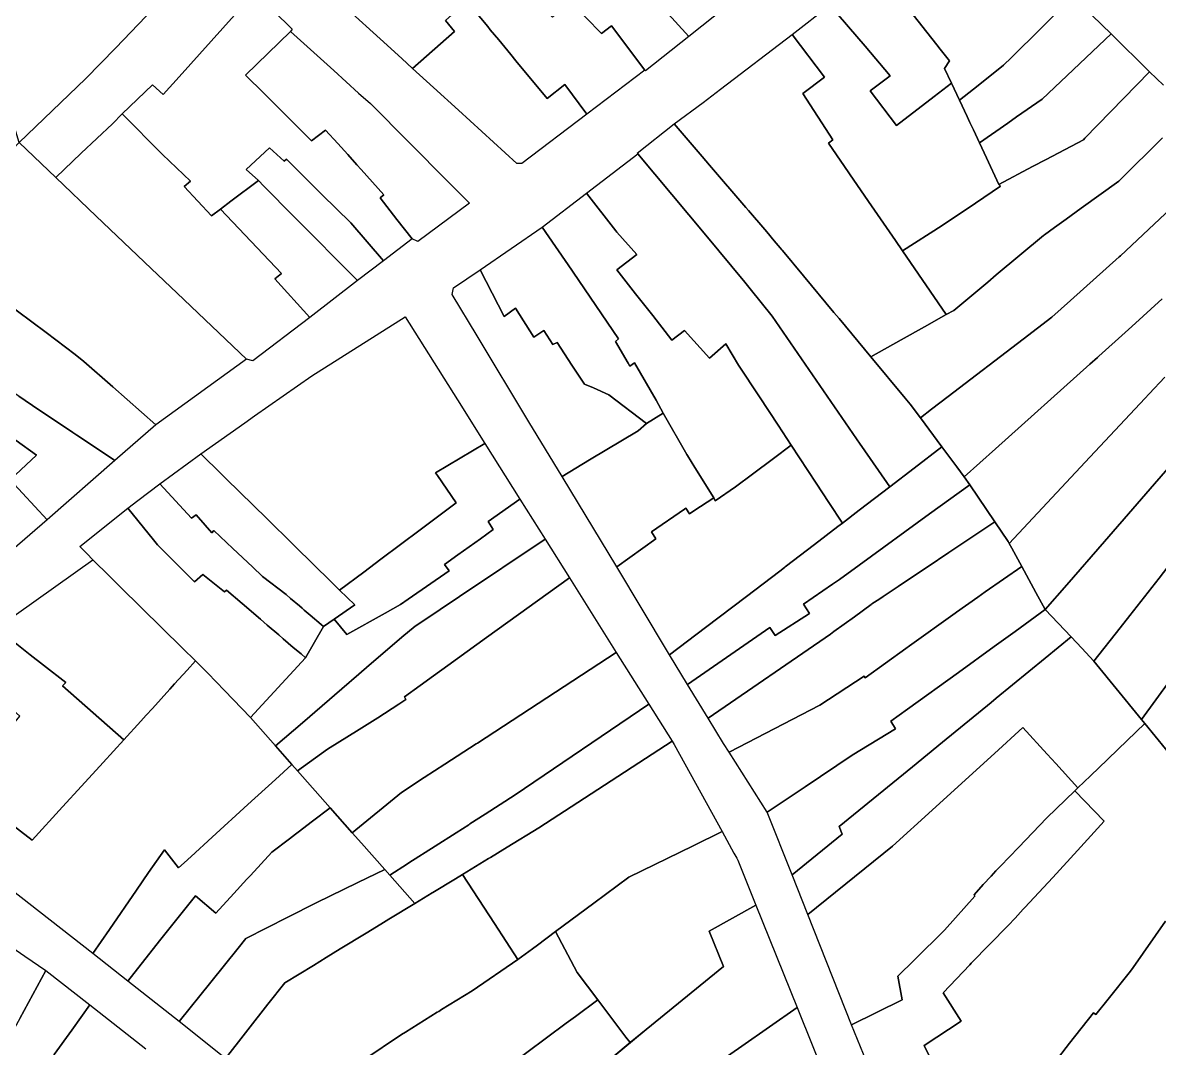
# Model space of a CAD drawing. Header units: metres. Extents: x 3 to 1005126, y 39 to 4383651.
# Drawn here: x 490633.2 to 490746, y 4371349.8 to 4371451.5 of the extents above; entities that cross this region are included whole.
import ezdxf

# ---------------------------------------------------------------- set-up
doc = ezdxf.new("R2010")
doc.units = ezdxf.units.M
doc.header["$MEASUREMENT"] = 0
doc.layers.add('TM_Llucmajor', color=7, linetype='Continuous')

msp = doc.modelspace()

# ---------------------------------------------------------------- linework, layer by layer
at = {"layer": 'TM_Llucmajor', "linetype": 'Continuous', "flags": 128}
for points in [[(490724.22, 4371448.9), (490723.89, 4371449.33), (490721.06, 4371452.94), (490720.51, 4371452.5), (490717.42, 4371456.46), (490720.15, 4371458.58), (490726.14, 4371463.23), (490728.16, 4371463.15), (490737.39, 4371454.11), (490731.2, 4371447.98), (490730.6, 4371447.39), (490730.52, 4371447.32), (490728, 4371445.3), (490726.14, 4371443.83), (490725.34, 4371445.52), (490724.66, 4371446.96), (490725.14, 4371447.73), (490724.22, 4371448.9)], [(490632.87, 4371439.64), (490632.06, 4371442.39), (490629.55, 4371444.75), (490627.29, 4371446.87), (490629.81, 4371449.53), (490631.83, 4371451.66), (490631.6, 4371451.87), (490634.12, 4371454.28), (490635.58, 4371455.69), (490638.4, 4371452.96), (490640.03, 4371454.43), (490643.96, 4371457.98), (490644.35, 4371457.6), (490647.89, 4371461.5), (490651.21, 4371458.48), (490647.69, 4371454.5), (490642.46, 4371449.04), (490639.47, 4371445.94), (490632.87, 4371439.64)], [(490683.26, 4371454.58), (490681.58, 4371456.27), (490680.97, 4371456.88), (490681.38, 4371457.23), (490682.79, 4371458.48), (490683.6, 4371459.2), (490683.97, 4371459.52), (490684.04, 4371459.58), (490686.04, 4371461.34), (490688.46, 4371458.6), (490690.83, 4371455.92), (490692.82, 4371457.29), (490699.28, 4371450.15), (490695, 4371446.73), (490694.93, 4371446.82), (490691.61, 4371451.2), (490690.63, 4371450.43), (490687.51, 4371453.63), (490685.77, 4371452.06), (490684.44, 4371453.4), (490683.26, 4371454.58)], [(490651.21, 4371458.48), (490651.62, 4371458.94), (490656.26, 4371454.53), (490648.73, 4371446.15), (490647.15, 4371444.39), (490646.1, 4371445.34), (490643.1, 4371442.49), (490642.12, 4371441.5), (490639.03, 4371438.57), (490636.5, 4371436.18), (490632.87, 4371439.64), (490639.47, 4371445.94), (490642.46, 4371449.04), (490647.69, 4371454.5), (490651.21, 4371458.48)], [(490679.6, 4371450.82), (490679.35, 4371451.13), (490677.29, 4371453.63), (490678.05, 4371454.31), (490678.24, 4371454.48), (490678.88, 4371455.04), (490678.94, 4371455.1), (490680.97, 4371456.88), (490681.58, 4371456.27), (490683.26, 4371454.58), (490684.44, 4371453.4), (490685.77, 4371452.06), (490687.51, 4371453.63), (490690.63, 4371450.43), (490691.61, 4371451.2), (490694.93, 4371446.82), (490689.18, 4371442.45), (490687.01, 4371445.4), (490685.25, 4371443.99), (490682.15, 4371447.75), (490681.65, 4371448.35), (490680.44, 4371449.81), (490679.6, 4371450.82)], [(490719.9, 4371441.32), (490717.27, 4371444.75), (490719.26, 4371446.24), (490716.77, 4371449.18), (490713.29, 4371453.26), (490717.42, 4371456.46), (490720.51, 4371452.5), (490721.06, 4371452.94), (490723.89, 4371449.33), (490724.22, 4371448.9), (490725.14, 4371447.73), (490724.66, 4371446.96), (490725.34, 4371445.52), (490723.64, 4371444.2), (490719.9, 4371441.32)], [(490652.83, 4371433.02), (490651.95, 4371432.36), (490649.24, 4371435.27), (490649.87, 4371435.81), (490647.09, 4371438.44), (490643.1, 4371442.49), (490646.1, 4371445.34), (490647.15, 4371444.39), (490648.73, 4371446.15), (490656.26, 4371454.53), (490659.96, 4371450.87), (490659.8, 4371450.65), (490655.33, 4371446.32), (490657.17, 4371444.48), (490659.41, 4371442.25), (490661.86, 4371439.81), (490663.27, 4371440.87), (490664.47, 4371439.54), (490665.47, 4371438.43), (490666.38, 4371437.42), (490666.79, 4371436.96), (490669.06, 4371434.45), (490668.69, 4371434.14), (490670.35, 4371432.01), (490671.85, 4371430.09), (490669, 4371427.9), (490665.76, 4371431.68), (490662.9, 4371434.49), (490659.88, 4371437.49), (490659.4, 4371437.97), (490659.15, 4371437.77), (490657.71, 4371439.1), (490655.4, 4371436.95), (490656.61, 4371435.86), (490653.88, 4371433.81), (490652.83, 4371433.02)], [(490727.16, 4371441.63), (490726.89, 4371442.23), (490726.14, 4371443.83), (490728, 4371445.3), (490730.52, 4371447.32), (490730.6, 4371447.39), (490731.2, 4371447.98), (490737.39, 4371454.11), (490741.18, 4371450.4), (490736.19, 4371445.69), (490734.34, 4371443.94), (490731.81, 4371442.18), (490730.93, 4371441.56), (490728.12, 4371439.59), (490727.52, 4371440.89), (490727.39, 4371441.16), (490727.16, 4371441.63)], [(490673.98, 4371445.08), (490671.88, 4371446.99), (490676.06, 4371450.66), (490675.15, 4371451.75), (490677.29, 4371453.63), (490679.35, 4371451.13), (490679.6, 4371450.82), (490680.44, 4371449.81), (490681.65, 4371448.35), (490682.15, 4371447.75), (490685.25, 4371443.99), (490687.01, 4371445.4), (490689.18, 4371442.45), (490682.74, 4371437.55), (490682.23, 4371437.56), (490676.45, 4371442.83), (490673.98, 4371445.08)], [(490716.33, 4371434.93), (490715.66, 4371435.9), (490714.73, 4371437.26), (490713.15, 4371439.57), (490713.58, 4371439.91), (490710.59, 4371444.48), (490712.74, 4371446.12), (490709.54, 4371450.35), (490713.29, 4371453.26), (490716.77, 4371449.18), (490719.26, 4371446.24), (490717.27, 4371444.75), (490719.9, 4371441.32), (490723.64, 4371444.2), (490725.34, 4371445.52), (490726.14, 4371443.83), (490726.89, 4371442.23), (490727.16, 4371441.63), (490727.39, 4371441.16), (490727.52, 4371440.89), (490728.12, 4371439.59), (490728.82, 4371438.1), (490730.05, 4371435.48), (490730.2, 4371435.29), (490726.9, 4371433.07), (490725.06, 4371431.83), (490724.41, 4371431.39), (490720.49, 4371428.88), (490719.78, 4371429.91), (490717.12, 4371433.77), (490716.33, 4371434.93)], [(490657.17, 4371444.48), (490655.33, 4371446.32), (490659.8, 4371450.65), (490664.07, 4371446.78), (490666.54, 4371444.54), (490667.71, 4371443.49), (490675.4, 4371435.77), (490677.55, 4371433.62), (490672.41, 4371429.82), (490671.85, 4371430.09), (490670.35, 4371432.01), (490668.69, 4371434.14), (490669.06, 4371434.45), (490666.79, 4371436.96), (490666.38, 4371437.42), (490665.47, 4371438.43), (490664.47, 4371439.54), (490663.27, 4371440.87), (490661.86, 4371439.81), (490659.41, 4371442.25), (490657.17, 4371444.48)], [(490700.62, 4371438.25), (490697.84, 4371441.5), (490700.71, 4371443.59), (490702.45, 4371444.92), (490709.54, 4371450.35), (490712.74, 4371446.12), (490710.59, 4371444.48), (490713.58, 4371439.91), (490713.15, 4371439.57), (490714.73, 4371437.26), (490715.66, 4371435.9), (490716.33, 4371434.93), (490717.12, 4371433.77), (490719.78, 4371429.91), (490720.49, 4371428.88), (490724.83, 4371422.57), (490722.67, 4371421.36), (490720.34, 4371420.05), (490717.36, 4371418.37), (490714.21, 4371422.17), (490713.68, 4371422.79), (490710.66, 4371426.42), (490708.59, 4371428.92), (490708.53, 4371428.99), (490708.35, 4371429.2), (490707.76, 4371429.9), (490707.03, 4371430.76), (490706.83, 4371431), (490705.2, 4371432.89), (490704.95, 4371433.19), (490701.35, 4371437.39), (490700.62, 4371438.25)], [(490728.82, 4371438.1), (490728.12, 4371439.59), (490730.93, 4371441.56), (490731.81, 4371442.18), (490734.34, 4371443.94), (490736.19, 4371445.69), (490741.18, 4371450.4), (490745, 4371446.66), (490738.57, 4371440.05), (490738.44, 4371439.91), (490734.73, 4371437.95), (490733.38, 4371437.24), (490730.05, 4371435.48), (490728.82, 4371438.1)], [(490652.83, 4371433.02), (490658.88, 4371426.64), (490658.24, 4371426.11), (490661.69, 4371422.29), (490656.06, 4371417.97), (490655.41, 4371418.15), (490648.55, 4371424.69), (490645.98, 4371427.14), (490640.53, 4371432.34), (490636.5, 4371436.18), (490639.03, 4371438.57), (490642.12, 4371441.5), (490643.1, 4371442.49), (490647.09, 4371438.44), (490649.87, 4371435.81), (490649.24, 4371435.27), (490651.95, 4371432.36), (490652.83, 4371433.02)], [(490694.23, 4371438.51), (490694.17, 4371438.58), (490697.84, 4371441.5), (490700.62, 4371438.25), (490701.35, 4371437.39), (490704.95, 4371433.19), (490705.2, 4371432.89), (490706.83, 4371431), (490707.03, 4371430.76), (490707.76, 4371429.9), (490708.35, 4371429.2), (490708.53, 4371428.99), (490708.59, 4371428.92), (490710.66, 4371426.42), (490713.68, 4371422.79), (490714.21, 4371422.17), (490717.36, 4371418.37), (490720.75, 4371414.29), (490721.24, 4371413.7), (490722.26, 4371412.34), (490724.4, 4371409.45), (490721.66, 4371407.35), (490719.23, 4371405.49), (490716.47, 4371409.49), (490716.3, 4371409.73), (490707.56, 4371422.4), (490707.16, 4371422.9), (490706.86, 4371423.26), (490704.98, 4371425.63), (490704.86, 4371425.79), (490700.97, 4371430.43), (490694.23, 4371438.51)], [(490631.08, 4371424.15), (490623.54, 4371429.86), (490627.03, 4371433.52), (490632.87, 4371439.64), (490636.5, 4371436.18), (490640.53, 4371432.34), (490645.98, 4371427.14), (490648.55, 4371424.69), (490655.41, 4371418.15), (490646.44, 4371411.64), (490642.16, 4371415.41), (490639.3, 4371417.93), (490638.42, 4371418.6), (490635.54, 4371420.78), (490632.72, 4371422.91), (490631.08, 4371424.15)], [(490657.71, 4371439.1), (490659.15, 4371437.77), (490659.4, 4371437.97), (490659.88, 4371437.49), (490662.9, 4371434.49), (490665.76, 4371431.68), (490669, 4371427.9), (490666.43, 4371425.94), (490660.13, 4371432.3), (490657.13, 4371435.32), (490656.61, 4371435.86), (490655.4, 4371436.95), (490657.71, 4371439.1)], [(490697.28, 4371420.46), (490695.71, 4371422.47), (490694.01, 4371424.63), (490692.15, 4371427), (490694.14, 4371428.53), (490692.16, 4371430.75), (490692.06, 4371430.88), (490689.14, 4371434.6), (490694.23, 4371438.51), (490700.97, 4371430.43), (490704.86, 4371425.79), (490704.98, 4371425.63), (490706.86, 4371423.26), (490707.16, 4371422.9), (490707.56, 4371422.4), (490716.3, 4371409.73), (490716.47, 4371409.49), (490719.23, 4371405.49), (490716.19, 4371403.16), (490714.52, 4371401.88), (490713.17, 4371403.94), (490711.91, 4371405.85), (490709.44, 4371409.63), (490708.14, 4371411.61), (490706.3, 4371414.4), (490704.22, 4371417.57), (490702.95, 4371419.67), (490701.33, 4371418.24), (490698.85, 4371420.98), (490697.61, 4371420.04), (490697.28, 4371420.46)], [(490656.61, 4371435.86), (490657.13, 4371435.32), (490660.13, 4371432.3), (490666.43, 4371425.94), (490661.69, 4371422.29), (490658.24, 4371426.11), (490658.88, 4371426.64), (490652.83, 4371433.02), (490653.88, 4371433.81), (490656.61, 4371435.86)], [(490687.82, 4371426.76), (490687.68, 4371426.96), (490684.75, 4371431.23), (490689.14, 4371434.6), (490692.06, 4371430.88), (490692.16, 4371430.75), (490694.14, 4371428.53), (490692.15, 4371427), (490694.01, 4371424.63), (490695.71, 4371422.47), (490697.28, 4371420.46), (490697.61, 4371420.04), (490698.85, 4371420.98), (490701.33, 4371418.24), (490702.95, 4371419.67), (490704.22, 4371417.57), (490706.3, 4371414.4), (490708.14, 4371411.61), (490709.44, 4371409.63), (490707.68, 4371408.31), (490705.6, 4371406.75), (490703.92, 4371405.49), (490701.9, 4371404.09), (490701.78, 4371404.4), (490699.9, 4371407.42), (490699.16, 4371408.61), (490699.11, 4371408.69), (490696.76, 4371412.8), (490696.04, 4371414.08), (490693.91, 4371417.79), (490693.46, 4371417.44), (490693.28, 4371417.74), (490692.02, 4371419.91), (490692.32, 4371420.18), (490687.82, 4371426.76)], [(490680.99, 4371422.37), (490678.59, 4371427), (490684.75, 4371431.23), (490687.68, 4371426.96), (490687.82, 4371426.76), (490692.32, 4371420.18), (490692.02, 4371419.91), (490693.28, 4371417.74), (490693.46, 4371417.44), (490693.91, 4371417.79), (490696.04, 4371414.08), (490696.76, 4371412.8), (490695.09, 4371411.77), (490691.35, 4371414.6), (490689.83, 4371415.31), (490688.95, 4371415.67), (490687.7, 4371417.56), (490686.22, 4371419.79), (490685.8, 4371419.59), (490684.9, 4371421), (490683.93, 4371420.34), (490682.12, 4371423.21), (490680.99, 4371422.37)], [(490621.19, 4371422.25), (490618.21, 4371424.25), (490622.8, 4371429.08), (490623.54, 4371429.86), (490631.08, 4371424.15), (490632.72, 4371422.91), (490635.54, 4371420.78), (490638.42, 4371418.6), (490639.3, 4371417.93), (490642.16, 4371415.41), (490646.44, 4371411.64), (490642.37, 4371408.09), (490639.85, 4371409.78), (490638.59, 4371410.62), (490638.21, 4371410.87), (490636.49, 4371412.02), (490634.82, 4371413.14), (490632.83, 4371414.47), (490631.69, 4371415.25), (490628.8, 4371417.16), (490626.19, 4371418.91), (490625.51, 4371419.36), (490623.38, 4371420.79), (490621.19, 4371422.25)], [(490678.3, 4371420.46), (490675.83, 4371424.55), (490675.97, 4371425.21), (490678.59, 4371427), (490680.99, 4371422.37), (490682.12, 4371423.21), (490683.93, 4371420.34), (490684.9, 4371421), (490685.8, 4371419.59), (490686.22, 4371419.79), (490687.7, 4371417.56), (490688.95, 4371415.67), (490689.83, 4371415.31), (490691.35, 4371414.6), (490695.09, 4371411.77), (490694.28, 4371411.04), (490689.45, 4371408.15), (490686.72, 4371406.52), (490683.43, 4371411.95), (490678.3, 4371420.46)], [(490616.21, 4371415.4), (490613.08, 4371418.57), (490616.29, 4371422.14), (490619.59, 4371419.15), (490621.54, 4371417.78), (490623.63, 4371416.32), (490623.96, 4371416.09), (490627.48, 4371413.62), (490629.54, 4371412.18), (490630.56, 4371411.46), (490632.57, 4371410.07), (490634.59, 4371408.64), (490633.58, 4371407.68), (490632, 4371406.18), (490635.64, 4371402.21), (490632.22, 4371399.23), (490628.57, 4371402.93), (490623.89, 4371407.64), (490622.73, 4371408.81), (490619.97, 4371411.6), (490617.54, 4371414.05), (490616.21, 4371415.4)], [(490653.38, 4371406.33), (490652.96, 4371406.73), (490650.89, 4371408.77), (490655.26, 4371411.84), (490656.23, 4371412.52), (490661.89, 4371416.5), (490671.17, 4371422.34), (490676.34, 4371414.13), (490679.06, 4371409.8), (490674.18, 4371406.89), (490674.37, 4371406.61), (490676.21, 4371403.9), (490673.96, 4371402.22), (490672.64, 4371401.23), (490668.75, 4371398.32), (490667.05, 4371397.04), (490664.66, 4371395.25), (490663.6, 4371396.29), (490662.28, 4371397.58), (490660.03, 4371399.79), (490657.47, 4371402.31), (490653.38, 4371406.33)], [(490692.14, 4371397.54), (490686.72, 4371406.52), (490689.45, 4371408.15), (490694.28, 4371411.04), (490695.09, 4371411.77), (490696.76, 4371412.8), (490699.11, 4371408.69), (490699.16, 4371408.61), (490699.9, 4371407.42), (490701.78, 4371404.4), (490699.78, 4371403.1), (490699.35, 4371402.82), (490699, 4371403.36), (490698.85, 4371403.26), (490695.6, 4371401.04), (490696.02, 4371400.34), (490692.14, 4371397.54)], [(490665.37, 4371390.83), (490664.13, 4371392.37), (490666.16, 4371393.77), (490664.66, 4371395.25), (490667.05, 4371397.04), (490668.75, 4371398.32), (490672.64, 4371401.23), (490673.96, 4371402.22), (490676.21, 4371403.9), (490674.37, 4371406.61), (490674.18, 4371406.89), (490679.06, 4371409.8), (490682.54, 4371404.26), (490679.4, 4371402.06), (490679.88, 4371401.24), (490678.62, 4371400.34), (490676.38, 4371398.73), (490675.06, 4371397.79), (490675.51, 4371397.17), (490671.46, 4371394.35), (490670.69, 4371393.81), (490669.19, 4371392.97), (490665.37, 4371390.83)], [(490697.39, 4371388.84), (490697.18, 4371389.16), (490692.14, 4371397.54), (490696.02, 4371400.34), (490695.6, 4371401.04), (490698.85, 4371403.26), (490699, 4371403.36), (490699.35, 4371402.82), (490699.78, 4371403.1), (490701.78, 4371404.4), (490701.9, 4371404.09), (490703.92, 4371405.49), (490705.6, 4371406.75), (490707.68, 4371408.31), (490709.44, 4371409.63), (490711.91, 4371405.85), (490713.17, 4371403.94), (490714.52, 4371401.88), (490714.08, 4371401.54), (490711.77, 4371399.78), (490708.85, 4371397.54), (490708.78, 4371397.49), (490708.32, 4371397.14), (490705.01, 4371394.62), (490700.96, 4371391.55), (490697.39, 4371388.84)], [(490699.17, 4371385.9), (490697.39, 4371388.84), (490700.96, 4371391.55), (490705.01, 4371394.62), (490708.32, 4371397.14), (490708.78, 4371397.49), (490708.85, 4371397.54), (490711.77, 4371399.78), (490714.08, 4371401.54), (490714.52, 4371401.88), (490716.19, 4371403.16), (490719.23, 4371405.49), (490721.66, 4371407.35), (490724.4, 4371409.45), (490725.88, 4371407.46), (490726.61, 4371406.48), (490727.15, 4371405.69), (490723.18, 4371402.81), (490716.18, 4371397.73), (490714.23, 4371396.31), (490713.53, 4371395.83), (490710.66, 4371393.84), (490711.25, 4371392.91), (490707.85, 4371390.74), (490707.34, 4371391.54), (490699.17, 4371385.9)], [(490659.36, 4371394.8), (490657, 4371396.61), (490656.01, 4371397.54), (490654.06, 4371399.38), (490652.18, 4371401.15), (490651.97, 4371400.94), (490651.32, 4371401.69), (490650.42, 4371402.72), (490649.98, 4371402.38), (490646.84, 4371405.78), (490650.89, 4371408.77), (490652.96, 4371406.73), (490653.38, 4371406.33), (490657.47, 4371402.31), (490660.03, 4371399.79), (490662.28, 4371397.58), (490663.6, 4371396.29), (490664.66, 4371395.25), (490666.16, 4371393.77), (490664.13, 4371392.37), (490663.05, 4371391.63), (490662.83, 4371391.82), (490661.75, 4371392.75), (490661.16, 4371393.25), (490660.94, 4371393.45), (490660.68, 4371393.67), (490659.79, 4371394.43), (490659.36, 4371394.8)], [(490656.8, 4371392.36), (490654.98, 4371393.91), (490653.43, 4371395.23), (490653.24, 4371395.06), (490651.08, 4371396.78), (490650.26, 4371396.06), (490646.59, 4371399.75), (490646.19, 4371400.24), (490643.65, 4371403.36), (490644.63, 4371404.14), (490646.84, 4371405.78), (490649.98, 4371402.38), (490650.42, 4371402.72), (490651.32, 4371401.69), (490651.97, 4371400.94), (490652.18, 4371401.15), (490654.06, 4371399.38), (490656.01, 4371397.54), (490657, 4371396.61), (490659.36, 4371394.8), (490659.79, 4371394.43), (490660.68, 4371393.67), (490660.94, 4371393.45), (490661.16, 4371393.25), (490661.75, 4371392.75), (490662.83, 4371391.82), (490663.05, 4371391.63), (490661.29, 4371388.53), (490660.84, 4371388.91), (490660.06, 4371389.57), (490659.06, 4371390.43), (490658.62, 4371390.8), (490657.49, 4371391.77), (490656.8, 4371392.36)], [(490701.22, 4371382.56), (490699.17, 4371385.9), (490707.34, 4371391.54), (490707.85, 4371390.74), (490711.25, 4371392.91), (490710.66, 4371393.84), (490713.53, 4371395.83), (490714.23, 4371396.31), (490716.18, 4371397.73), (490723.18, 4371402.81), (490727.15, 4371405.69), (490729.63, 4371402.03), (490725.58, 4371399.32), (490725.08, 4371398.98), (490722.92, 4371397.53), (490720.3, 4371395.77), (490720.07, 4371395.62), (490718.56, 4371394.61), (490718.23, 4371394.39), (490717.46, 4371393.87), (490717.39, 4371393.82), (490715.73, 4371392.61), (490713.68, 4371391.13), (490713.34, 4371390.88), (490701.22, 4371382.56)], [(490640.17, 4371398.25), (490639.58, 4371398.86), (490638.9, 4371399.57), (490643.65, 4371403.36), (490646.19, 4371400.24), (490646.59, 4371399.75), (490650.26, 4371396.06), (490651.08, 4371396.78), (490653.24, 4371395.06), (490653.43, 4371395.23), (490654.98, 4371393.91), (490656.8, 4371392.36), (490657.49, 4371391.77), (490658.62, 4371390.8), (490659.06, 4371390.43), (490660.06, 4371389.57), (490660.84, 4371388.91), (490661.29, 4371388.53), (490655.81, 4371382.61), (490653.24, 4371385.29), (490651.6, 4371387.01), (490651.4, 4371387.22), (490650.37, 4371388.22), (490649.07, 4371389.5), (490645.01, 4371393.5), (490642.89, 4371395.57), (490642.2, 4371396.25), (490641.83, 4371396.62), (490640.17, 4371398.25)], [(490658.3, 4371379.79), (490655.81, 4371382.61), (490661.29, 4371388.53), (490663.05, 4371391.63), (490664.13, 4371392.37), (490665.37, 4371390.83), (490669.19, 4371392.97), (490670.69, 4371393.81), (490671.46, 4371394.35), (490675.51, 4371397.17), (490675.06, 4371397.79), (490676.38, 4371398.73), (490678.62, 4371400.34), (490679.88, 4371401.24), (490679.4, 4371402.06), (490682.54, 4371404.26), (490685.04, 4371400.29), (490676.54, 4371394.61), (490672.71, 4371392.05), (490672.14, 4371391.67), (490670.84, 4371390.58), (490670.11, 4371389.95), (490667.58, 4371387.79), (490666.57, 4371386.92), (490664.88, 4371385.47), (490660.97, 4371382.1), (490658.3, 4371379.79)], [(490703.29, 4371379.19), (490702.75, 4371380.03), (490701.22, 4371382.56), (490713.34, 4371390.88), (490713.68, 4371391.13), (490715.73, 4371392.61), (490717.39, 4371393.82), (490717.46, 4371393.87), (490718.23, 4371394.39), (490718.56, 4371394.61), (490720.07, 4371395.62), (490720.3, 4371395.77), (490722.92, 4371397.53), (490725.08, 4371398.98), (490725.58, 4371399.32), (490729.63, 4371402.03), (490730.98, 4371400.05), (490731.08, 4371399.87), (490731.33, 4371399.41), (490732.31, 4371397.6), (490728.69, 4371395.07), (490727.97, 4371394.56), (490725.84, 4371393.07), (490725.7, 4371392.97), (490721.17, 4371389.71), (490720.83, 4371389.47), (490716.77, 4371386.56), (490716.69, 4371386.7), (490712.3, 4371383.84), (490703.29, 4371379.19)], [(490659.93, 4371377.94), (490658.3, 4371379.79), (490660.97, 4371382.1), (490664.88, 4371385.47), (490666.57, 4371386.92), (490667.58, 4371387.79), (490670.11, 4371389.95), (490670.84, 4371390.58), (490672.14, 4371391.67), (490672.71, 4371392.05), (490676.54, 4371394.61), (490685.04, 4371400.29), (490687.46, 4371396.45), (490679.24, 4371390.53), (490675.4, 4371387.77), (490673.98, 4371386.75), (490672.64, 4371385.78), (490671.09, 4371384.67), (490671.24, 4371384.41), (490670.54, 4371383.95), (490668.46, 4371382.59), (490666.6, 4371381.43), (490663.47, 4371379.48), (490660.47, 4371377.33), (490659.93, 4371377.94)], [(490637.16, 4371385.74), (490637.49, 4371386.07), (490635.29, 4371387.81), (490633.98, 4371388.82), (490630.63, 4371391.46), (490640.17, 4371398.25), (490641.83, 4371396.62), (490642.2, 4371396.25), (490642.89, 4371395.57), (490645.01, 4371393.5), (490649.07, 4371389.5), (490650.37, 4371388.22), (490649.53, 4371387.3), (490648.29, 4371385.94), (490647.81, 4371385.41), (490646.09, 4371383.52), (490645.48, 4371382.86), (490644.93, 4371382.25), (490643.26, 4371380.41), (490637.16, 4371385.74)], [(490707.07, 4371373.23), (490703.29, 4371379.19), (490712.3, 4371383.84), (490716.69, 4371386.7), (490716.77, 4371386.56), (490720.83, 4371389.47), (490721.17, 4371389.71), (490725.7, 4371392.97), (490725.84, 4371393.07), (490727.97, 4371394.56), (490728.69, 4371395.07), (490732.31, 4371397.6), (490733.72, 4371395.01), (490734.65, 4371393.33), (490731.65, 4371391.15), (490729.59, 4371389.66), (490726.04, 4371387.09), (490720.98, 4371383.43), (490719.34, 4371382.24), (490719.8, 4371381.48), (490715.48, 4371378.87), (490710.84, 4371375.75), (490707.07, 4371373.23)], [(490663.72, 4371373.66), (490660.47, 4371377.33), (490663.47, 4371379.48), (490666.6, 4371381.43), (490668.46, 4371382.59), (490670.54, 4371383.95), (490671.24, 4371384.41), (490671.09, 4371384.67), (490672.64, 4371385.78), (490673.98, 4371386.75), (490675.4, 4371387.77), (490679.24, 4371390.53), (490687.46, 4371396.45), (490692.1, 4371389.06), (490678.32, 4371380.08), (490678.21, 4371380), (490675.11, 4371377.99), (490673.05, 4371376.65), (490670.79, 4371375.18), (490665.91, 4371371.18), (490663.72, 4371373.66)], [(490709.54, 4371367), (490707.07, 4371373.23), (490710.84, 4371375.75), (490715.48, 4371378.87), (490719.8, 4371381.48), (490719.34, 4371382.24), (490720.98, 4371383.43), (490726.04, 4371387.09), (490729.59, 4371389.66), (490731.65, 4371391.15), (490734.65, 4371393.33), (490737.21, 4371390.6), (490734.65, 4371388.5), (490729.79, 4371384.52), (490729.27, 4371384.1), (490724.44, 4371380.16), (490721.47, 4371377.73), (490714.2, 4371371.79), (490714.5, 4371371.05), (490709.54, 4371367)], [(490643.26, 4371380.41), (490641.2, 4371378.16), (490639.05, 4371375.8), (490637.18, 4371373.75), (490634.18, 4371370.46), (490631.84, 4371372.24), (490630.87, 4371372.97), (490630.07, 4371371.94), (490629.67, 4371371.42), (490627.74, 4371368.9), (490622.68, 4371371.96), (490622.01, 4371374.03), (490624.21, 4371379.34), (490628.3, 4371377.23), (490632.93, 4371382.74), (490627.58, 4371387.49), (490630.63, 4371391.46), (490633.98, 4371388.82), (490635.29, 4371387.81), (490637.49, 4371386.07), (490637.16, 4371385.74), (490643.26, 4371380.41)], [(490737.21, 4371390.6), (490738.27, 4371389.48), (490739.47, 4371388.2), (490744.2, 4371382.41), (490744.53, 4371382.01), (490741.88, 4371379.47), (490740.81, 4371378.44), (490739.12, 4371376.82), (490737.88, 4371375.63), (490735.68, 4371378.05), (490734.85, 4371378.96), (490732.42, 4371381.63), (490729.6, 4371379.05), (490724.2, 4371374.13), (490723.43, 4371373.43), (490719.51, 4371369.86), (490711.1, 4371363.06), (490709.54, 4371367), (490714.5, 4371371.05), (490714.2, 4371371.79), (490721.47, 4371377.73), (490724.44, 4371380.16), (490729.27, 4371384.1), (490729.79, 4371384.52), (490734.65, 4371388.5), (490737.21, 4371390.6)], [(490666.84, 4371370.14), (490665.91, 4371371.18), (490670.79, 4371375.18), (490673.05, 4371376.65), (490675.11, 4371377.99), (490678.21, 4371380), (490678.32, 4371380.08), (490692.1, 4371389.06), (490695.34, 4371383.92), (490682.06, 4371374.93), (490679.11, 4371373.03), (490677.59, 4371372.06), (490677.46, 4371371.98), (490676.21, 4371371.17), (490674.14, 4371369.85), (490671.53, 4371368.19), (490671.39, 4371368.09), (490669.64, 4371366.97), (490669.15, 4371367.53), (490666.84, 4371370.14)], [(490672.12, 4371364.16), (490669.64, 4371366.97), (490671.39, 4371368.09), (490671.53, 4371368.19), (490674.14, 4371369.85), (490676.21, 4371371.17), (490677.46, 4371371.98), (490677.59, 4371372.06), (490679.11, 4371373.03), (490682.06, 4371374.93), (490695.34, 4371383.92), (490697.65, 4371380.26), (490688.96, 4371374.61), (490684.42, 4371371.67), (490681.28, 4371369.75), (490679.62, 4371368.74), (490679.43, 4371368.63), (490676.85, 4371367.05), (490676.15, 4371366.62), (490673.91, 4371365.26), (490673.84, 4371365.22), (490672.12, 4371364.16)], [(490715.44, 4371352.12), (490711.1, 4371363.06), (490719.51, 4371369.86), (490723.43, 4371373.43), (490724.2, 4371374.13), (490729.6, 4371379.05), (490732.42, 4371381.63), (490734.85, 4371378.96), (490735.68, 4371378.05), (490737.88, 4371375.63), (490737.59, 4371375.35), (490734.79, 4371372.66), (490731.98, 4371369.73), (490730.21, 4371367.88), (490729.75, 4371367.4), (490729.28, 4371366.88), (490728.5, 4371366.04), (490727.58, 4371365.04), (490727.67, 4371364.91), (490724.64, 4371361.53), (490721.68, 4371358.59), (490720.04, 4371356.96), (490720.46, 4371354.6), (490715.44, 4371352.12)], [(490682.34, 4371358.6), (490680.02, 4371362.18), (490676.85, 4371367.05), (490679.43, 4371368.63), (490679.62, 4371368.74), (490681.28, 4371369.75), (490684.42, 4371371.67), (490688.96, 4371374.61), (490697.65, 4371380.26), (490697.85, 4371379.93), (490700.49, 4371375.13), (490702.59, 4371371.3), (490699.71, 4371369.89), (490693.33, 4371366.77), (490689.88, 4371364.2), (490686.08, 4371361.38), (490684.27, 4371360.03), (490683.78, 4371359.67), (490682.34, 4371358.6)], [(490643.64, 4371356.48), (490640.18, 4371359.22), (490641.82, 4371361.58), (490644.52, 4371365.49), (490645.72, 4371367.24), (490647.28, 4371369.49), (490648.68, 4371367.69), (490649.25, 4371368.21), (490649.94, 4371368.84), (490652.02, 4371370.74), (490655.57, 4371373.97), (490658.31, 4371376.46), (490659.93, 4371377.94), (490660.47, 4371377.33), (490663.72, 4371373.66), (490661.97, 4371372.32), (490660.55, 4371371.24), (490660.3, 4371371.05), (490659.69, 4371370.59), (490657.95, 4371369.26), (490655.81, 4371366.93), (490655.47, 4371366.57), (490654.18, 4371365.17), (490652.38, 4371363.22), (490650.36, 4371364.93), (490646.8, 4371360.46), (490643.64, 4371356.48)], [(490648.74, 4371352.45), (490643.64, 4371356.48), (490646.8, 4371360.46), (490650.36, 4371364.93), (490652.38, 4371363.22), (490654.18, 4371365.17), (490655.47, 4371366.57), (490655.81, 4371366.93), (490657.95, 4371369.26), (490659.69, 4371370.59), (490660.3, 4371371.05), (490660.55, 4371371.24), (490661.97, 4371372.32), (490663.72, 4371373.66), (490665.91, 4371371.18), (490666.84, 4371370.14), (490669.15, 4371367.53), (490666.47, 4371366.24), (490662.33, 4371364.23), (490659.53, 4371362.82), (490655.36, 4371360.7), (490654.59, 4371359.74), (490651.88, 4371356.37), (490648.74, 4371352.45)], [(490702.72, 4371357.93), (490695.05, 4371351.67), (490693.49, 4371350.37), (490693.05, 4371350.91), (490690.26, 4371354.6), (490688.21, 4371357.34), (490686.08, 4371361.38), (490689.88, 4371364.2), (490693.33, 4371366.77), (490699.71, 4371369.89), (490702.59, 4371371.3), (490703.77, 4371369.15), (490704.04, 4371368.65), (490704.15, 4371368.45), (490705.94, 4371364), (490701.31, 4371361.41), (490702.72, 4371357.93)], [(490653.33, 4371348.81), (490648.74, 4371352.45), (490651.88, 4371356.37), (490654.59, 4371359.74), (490655.36, 4371360.7), (490659.53, 4371362.82), (490662.33, 4371364.23), (490666.47, 4371366.24), (490669.15, 4371367.53), (490669.64, 4371366.97), (490672.12, 4371364.16), (490669.55, 4371362.6), (490668.74, 4371362.11), (490667.28, 4371361.21), (490664.73, 4371359.66), (490663.34, 4371358.81), (490662.07, 4371358.03), (490659.22, 4371356.3), (490657.54, 4371354.17), (490653.33, 4371348.81)], [(490631.35, 4371349.87), (490626.26, 4371351.59), (490628.07, 4371355.92), (490627.02, 4371356.45), (490626.74, 4371355.42), (490622.93, 4371356.76), (490622.12, 4371354.28), (490618.57, 4371355.67), (490617.11, 4371356.24), (490619.49, 4371365.3), (490622.49, 4371366.46), (490624.83, 4371364.86), (490631.39, 4371360.36), (490633.44, 4371358.95), (490635.53, 4371357.52), (490633.36, 4371353.54), (490632.93, 4371352.76), (490631.35, 4371349.87)], [(490702.72, 4371357.93), (490701.31, 4371361.41), (490705.94, 4371364), (490710.03, 4371353.84), (490704.54, 4371350.01), (490701.19, 4371347.68), (490700.16, 4371346.96), (490697.31, 4371344.97), (490698.29, 4371342.96), (490694.92, 4371340.64), (490694.43, 4371341.42), (490693.35, 4371343.14), (490692.97, 4371343.75), (490692.87, 4371343.92), (490690.43, 4371347.83), (490695.05, 4371351.67), (490702.72, 4371357.93)], [(490665.81, 4371336.5), (490659.57, 4371343.03), (490667.36, 4371348.36), (490667.06, 4371348.66), (490670.8, 4371351.16), (490671.2, 4371351.41), (490674.35, 4371353.38), (490674.49, 4371353.47), (490674.77, 4371353.64), (490677.79, 4371355.49), (490682.34, 4371358.6), (490683.78, 4371359.67), (490684.27, 4371360.03), (490686.08, 4371361.38), (490688.21, 4371357.34), (490690.26, 4371354.6), (490688.05, 4371352.97), (490687.14, 4371352.29), (490683.22, 4371349.38), (490682.08, 4371348.54), (490679.2, 4371346.41), (490677.16, 4371344.9), (490676.52, 4371344.43), (490665.81, 4371336.5)], [(490693.05, 4371350.91), (490693.49, 4371350.37), (490690.43, 4371347.83), (490686.16, 4371344.31), (490686.78, 4371343.48), (490685.28, 4371342.32), (490684.1, 4371341.41), (490683.55, 4371340.98), (490681.65, 4371339.5), (490678.96, 4371337.43), (490678.78, 4371337.64), (490675, 4371334.62), (490674.68, 4371335.02), (490670.47, 4371331.62), (490665.81, 4371336.5), (490676.52, 4371344.43), (490677.16, 4371344.9), (490679.2, 4371346.41), (490682.08, 4371348.54), (490683.22, 4371349.38), (490687.14, 4371352.29), (490688.05, 4371352.97), (490690.26, 4371354.6), (490693.05, 4371350.91)], [(490697.31, 4371344.97), (490700.16, 4371346.96), (490701.19, 4371347.68), (490704.54, 4371350.01), (490710.03, 4371353.84), (490714.83, 4371341.91), (490710.33, 4371339.18), (490711.07, 4371337.65), (490708.24, 4371335.63), (490707.27, 4371334.94), (490705.15, 4371333.43), (490705.09, 4371333.51), (490704.43, 4371334.68), (490701.37, 4371332.72), (490699.36, 4371331.43), (490697.53, 4371334.52), (490696.79, 4371335.77), (490695.16, 4371338.52), (490694.2, 4371340.15), (490694.92, 4371340.64), (490698.29, 4371342.96), (490697.31, 4371344.97)]]:
    msp.add_lwpolyline(points, close=True, dxfattribs=at)
for points in [[(490710.39, 4371459), (490699.28, 4371450.15), (490692.82, 4371457.29)], [(490675.15, 4371451.75), (490676.06, 4371450.66), (490671.88, 4371446.99), (490670.83, 4371447.95), (490668.69, 4371449.9), (490668.69, 4371449.9), (490665.54, 4371452.77)], [(490746.26, 4371440.11), (490742.04, 4371435.91), (490741.93, 4371435.8), (490738.21, 4371433.12), (490736.71, 4371432.03), (490735.55, 4371431.2), (490734.57, 4371430.49), (490734.46, 4371430.41), (490729.77, 4371426.5), (490728.94, 4371425.8), (490725.57, 4371422.99), (490724.83, 4371422.57), (490724.83, 4371422.57), (490720.49, 4371428.88), (490724.41, 4371431.39), (490725.06, 4371431.83), (490726.9, 4371433.07), (490730.2, 4371435.29), (490730.05, 4371435.48), (490733.38, 4371437.24), (490734.73, 4371437.95), (490738.44, 4371439.91), (490738.57, 4371440.05), (490745, 4371446.66), (490746.37, 4371445.32)], [(490748.8, 4371434.67), (490742.1, 4371428.39), (490741.99, 4371428.29), (490737.16, 4371423.97), (490735.3, 4371422.31), (490732.47, 4371420.14), (490725.02, 4371414.45), (490723.38, 4371413.19), (490722.26, 4371412.34), (490721.24, 4371413.7), (490721.24, 4371413.7), (490720.75, 4371414.29), (490717.36, 4371418.37), (490720.34, 4371420.05), (490722.67, 4371421.36), (490724.83, 4371422.57), (490725.57, 4371422.99), (490728.94, 4371425.8), (490729.77, 4371426.5), (490734.46, 4371430.41), (490734.57, 4371430.49), (490735.55, 4371431.2), (490736.71, 4371432.03), (490738.21, 4371433.12), (490741.93, 4371435.8), (490742.04, 4371435.91), (490746.26, 4371440.11)], [(490746.25, 4371424.14), (490743.22, 4371421.39), (490742.56, 4371420.8), (490739.97, 4371418.45), (490739.83, 4371418.32), (490739.08, 4371417.64), (490729.7, 4371409.25), (490726.61, 4371406.48), (490725.88, 4371407.46), (490724.4, 4371409.45), (490724.4, 4371409.45), (490722.26, 4371412.34), (490723.38, 4371413.19), (490725.02, 4371414.45), (490732.47, 4371420.14), (490735.3, 4371422.31), (490737.16, 4371423.97), (490741.99, 4371428.29), (490742.1, 4371428.39), (490748.8, 4371434.67)], [(490746.49, 4371416.35), (490744.96, 4371414.72), (490744.53, 4371414.26), (490738.61, 4371407.92), (490731.08, 4371399.87), (490730.98, 4371400.05), (490729.63, 4371402.03), (490727.15, 4371405.69), (490727.15, 4371405.69), (490726.61, 4371406.48), (490729.7, 4371409.25), (490739.08, 4371417.64), (490739.83, 4371418.32), (490739.97, 4371418.45), (490742.56, 4371420.8), (490743.22, 4371421.39), (490746.25, 4371424.14)], [(490747.44, 4371408.02), (490740.53, 4371400.08), (490736.78, 4371395.78), (490734.65, 4371393.33), (490733.72, 4371395.01), (490732.31, 4371397.6), (490732.31, 4371397.6), (490731.33, 4371399.41), (490731.08, 4371399.87), (490738.61, 4371407.92), (490744.53, 4371414.26), (490744.96, 4371414.72), (490746.49, 4371416.35)], [(490632.83, 4371414.47), (490634.82, 4371413.14), (490636.49, 4371412.02), (490638.21, 4371410.87), (490638.59, 4371410.62), (490639.85, 4371409.78), (490642.37, 4371408.09), (490635.64, 4371402.21), (490632, 4371406.18), (490633.58, 4371407.68), (490634.59, 4371408.64), (490632.57, 4371410.07)], [(490747.13, 4371397.97), (490745.93, 4371396.44), (490743.03, 4371392.73), (490742.06, 4371391.5), (490739.47, 4371388.2), (490738.27, 4371389.48), (490738.27, 4371389.48), (490737.21, 4371390.6), (490734.65, 4371393.33), (490736.78, 4371395.78), (490740.53, 4371400.08), (490747.44, 4371408.02)], [(490747.02, 4371386.3), (490744.2, 4371382.41), (490744.2, 4371382.41), (490739.47, 4371388.2), (490742.06, 4371391.5), (490743.03, 4371392.73), (490745.93, 4371396.44), (490747.13, 4371397.97)], [(490631.84, 4371372.24), (490634.18, 4371370.46), (490637.18, 4371373.75), (490639.05, 4371375.8), (490641.2, 4371378.16), (490643.26, 4371380.41), (490644.93, 4371382.25), (490645.48, 4371382.86), (490646.09, 4371383.52), (490647.81, 4371385.41), (490648.29, 4371385.94), (490649.53, 4371387.3), (490650.37, 4371388.22), (490651.4, 4371387.22), (490651.6, 4371387.01), (490653.24, 4371385.29), (490655.81, 4371382.61), (490658.3, 4371379.79), (490659.93, 4371377.94), (490658.31, 4371376.46), (490655.57, 4371373.97), (490652.02, 4371370.74), (490649.94, 4371368.84), (490649.25, 4371368.21), (490648.68, 4371367.69), (490647.28, 4371369.49), (490645.72, 4371367.24), (490644.52, 4371365.49), (490641.82, 4371361.58), (490640.18, 4371359.22), (490640.18, 4371359.22), (490627.74, 4371368.9)], [(490748.62, 4371377), (490744.53, 4371382.01), (490744.53, 4371382.01), (490744.2, 4371382.41), (490747.02, 4371386.3)], [(490723.25, 4371348.81), (490722.62, 4371350.1), (490726.31, 4371352.5), (490724.51, 4371355.32), (490727.15, 4371358.1), (490727.3, 4371358.26), (490730.98, 4371361.98), (490731.65, 4371362.71), (490732.46, 4371363.59), (490732.62, 4371363.76), (490735.39, 4371366.76), (490737.84, 4371369.41), (490740.5, 4371372.32), (490737.59, 4371375.35), (490737.88, 4371375.63), (490739.12, 4371376.82), (490740.81, 4371378.44), (490741.88, 4371379.47), (490744.53, 4371382.01), (490748.62, 4371377)], [(490717.82, 4371346.31), (490715.44, 4371352.12), (490720.46, 4371354.6), (490720.04, 4371356.96), (490721.68, 4371358.59), (490724.64, 4371361.53), (490727.67, 4371364.91), (490727.58, 4371365.04), (490728.5, 4371366.04), (490729.28, 4371366.88), (490729.75, 4371367.4), (490730.21, 4371367.88), (490731.98, 4371369.73), (490734.79, 4371372.66), (490737.59, 4371375.35), (490740.5, 4371372.32), (490737.84, 4371369.41), (490735.39, 4371366.76), (490732.62, 4371363.76), (490732.46, 4371363.59), (490731.65, 4371362.71), (490730.98, 4371361.98), (490727.3, 4371358.26), (490727.15, 4371358.1), (490724.51, 4371355.32), (490726.31, 4371352.5), (490722.62, 4371350.1), (490723.25, 4371348.81)], [(490653.33, 4371348.81), (490657.54, 4371354.17), (490659.22, 4371356.3), (490662.07, 4371358.03), (490663.34, 4371358.81), (490664.73, 4371359.66), (490667.28, 4371361.21), (490668.74, 4371362.11), (490669.55, 4371362.6), (490672.12, 4371364.16), (490673.84, 4371365.22), (490673.91, 4371365.26), (490676.15, 4371366.62), (490676.85, 4371367.05), (490680.02, 4371362.18), (490682.34, 4371358.6), (490677.79, 4371355.49), (490674.77, 4371353.64), (490674.49, 4371353.47), (490674.35, 4371353.38), (490671.2, 4371351.41), (490670.8, 4371351.16), (490667.06, 4371348.66)], [(490751.7, 4371343.84), (490743.69, 4371332.53), (490741.16, 4371328.95), (490738.71, 4371324.85), (490736.23, 4371320.68), (490736.23, 4371320.68), (490735.86, 4371320.49), (490728.46, 4371325.18), (490722.46, 4371334.98), (490727.11, 4371337.53), (490726.94, 4371337.93), (490731.22, 4371341.03), (490730.77, 4371342.32), (490734.06, 4371346.5), (490735.95, 4371348.9), (490737.06, 4371350.31), (490739.44, 4371353.32), (490739.66, 4371353.17), (490740.87, 4371354.68), (490743.1, 4371357.47), (490743.37, 4371357.81), (490746.58, 4371362.41)], [(490746.58, 4371362.41), (490743.37, 4371357.81), (490743.1, 4371357.47), (490740.87, 4371354.68), (490739.66, 4371353.17), (490739.44, 4371353.32), (490737.06, 4371350.31), (490735.95, 4371348.9)], [(490632.93, 4371352.76), (490633.36, 4371353.54), (490635.53, 4371357.52), (490639.87, 4371354.11), (490638.09, 4371351.62), (490636.36, 4371349.19), (490634.29, 4371346.3), (490636.09, 4371344.79), (490638.95, 4371342.38), (490638.98, 4371342.06), (490637.85, 4371340.71), (490635.34, 4371337.71), (490633.71, 4371335.77), (490632.96, 4371334.88)], [(490636.36, 4371349.19), (490638.09, 4371351.62), (490639.87, 4371354.11), (490645.43, 4371349.75)]]:
    msp.add_lwpolyline(points, dxfattribs=at)

doc.saveas('drawing.dxf')
